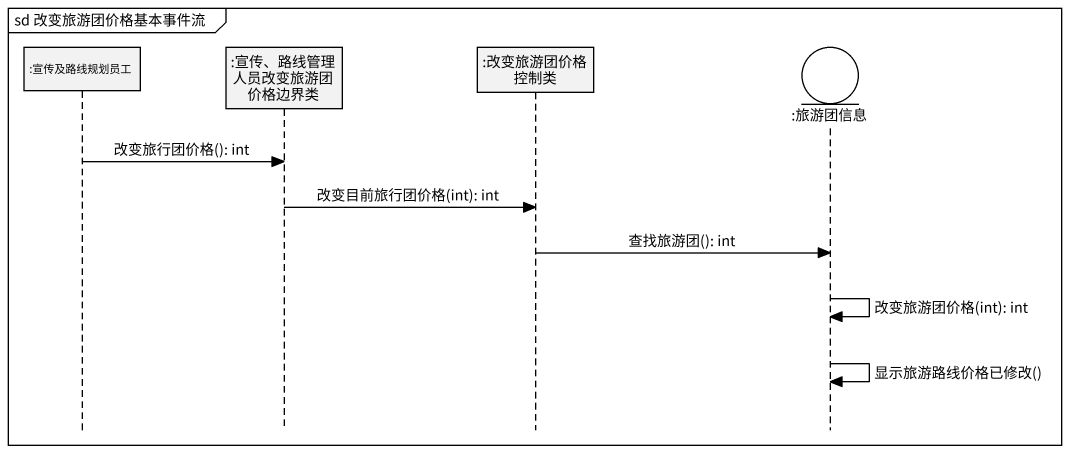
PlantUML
@startuml
mainframe sd 改变旅游团价格基本事件流
hide footbox
participant ":宣传及路线规划员工" as 宣传及路线规划员工
participant ":宣传、路线管理人员改变旅游团价格边界类" as 宣传_路线管理人员改变旅游团价格边界类
participant ":改变旅游团价格控制类" as 改变旅游团价格控制类
entity ":旅游团信息" as 旅游团信息

宣传及路线规划员工 -> 宣传_路线管理人员改变旅游团价格边界类 : 改变旅行团价格(): int
宣传_路线管理人员改变旅游团价格边界类 -> 改变旅游团价格控制类 : 改变目前旅行团价格(int): int
改变旅游团价格控制类 -> 旅游团信息 : 查找旅游团(): int
旅游团信息 -> 旅游团信息 : 改变旅游团价格(int): int
旅游团信息 -> 旅游团信息 : 显示旅游路线价格已修改()
@enduml
